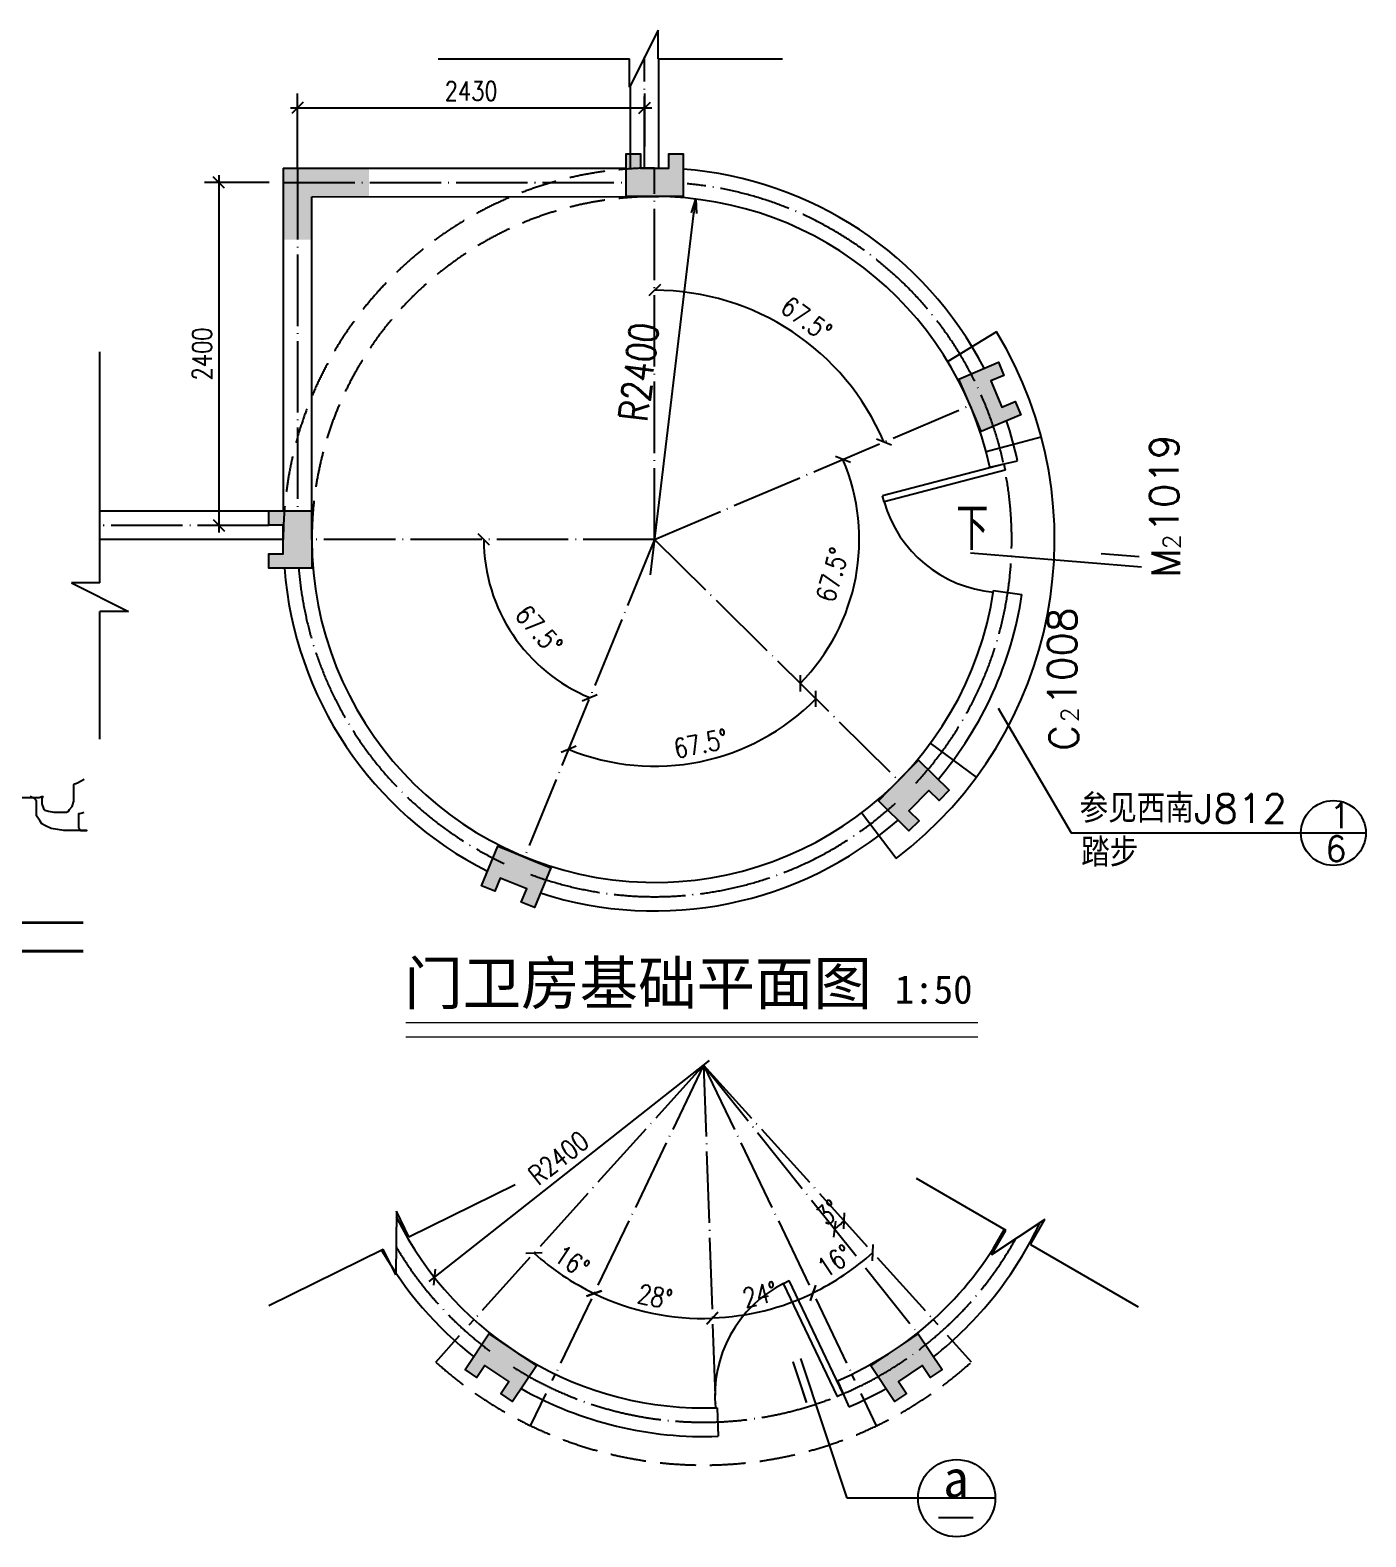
# Model space of a CAD drawing. Extents: x 249174 to 363784, y -3149 to 82603.
# Drawn here: x 338712 to 348064, y 49667 to 60213 of the extents above; entities that cross this region are included whole.
import ezdxf
from ezdxf.enums import TextEntityAlignment as Align

# ---------------------------------------------------------------- set-up
doc = ezdxf.new("R2010")
doc.units = 0
doc.header["$LTSCALE"] = 1000
doc.header["$MEASUREMENT"] = 0
doc.linetypes.add('DASH', pattern=[0.35, 0.25, -0.1])
doc.linetypes.add('DOTE', pattern=[2.42, 2, -0.2, 0.02, -0.2])
doc.layers.get('0').update_dxf_attribs({"linetype": 'CONTINUOUS'})
doc.layers.get('DEFPOINTS').update_dxf_attribs({"color": 6, "linetype": 'CONTINUOUS'})
for name, color, linetype in [('111', 4, 'CONTINUOUS'), ('DIM', 3, 'CONTINUOUS'), ('LAYER7', 8, 'CONTINUOUS'), ('PUB_DIM', 84, 'CONTINUOUS'), ('WALL', 255, 'CONTINUOUS'), ('WINDOW', 84, 'CONTINUOUS'), ('字样', 2, 'CONTINUOUS')]:
    doc.layers.add(name, color=color, linetype=linetype)
doc.styles.add('DIM_FONT', font='SIMPLEX', dxfattribs={"width": 0.8})
doc.styles.add('HZ', font='txt', dxfattribs={"bigfont": 'hztxt'})
doc.styles.add('HZ1', font='txt', dxfattribs={"width": 0.75, "height": 8, "bigfont": 'HZTXT.SHX'})
doc.styles.add('HZTXT', font='SIMSUN.TTF')
doc.dimstyles.new('DIMN', dxfattribs={"dimtxt": 300, "dimasz": 1, "dimexe": 250, "dimexo": 300, "dimgap": 150, "dimtad": 1, "dimdec": 0, "dimzin": 0, "dimtxsty": 'DIM_FONT', "dimblk": '_DIMX', "dimblk1": '_DIMX', "dimblk2": '_DIMX', "dimcen": 100, "dimdle": 250, "dimclrd": 3, "dimclre": 3, "dimclrt": 7, "dimazin": 3, "dimtfac": 1, "dimtdec": 0, "dimtix": 1, "dimtmove": 0, "dimatfit": 3, "dimtolj": 1, "dimtzin": 0})
doc.dimstyles.new('NORMAL', dxfattribs={"dimtxt": 200, "dimasz": 1, "dimexe": 250, "dimexo": 300, "dimgap": 150, "dimtad": 1, "dimdec": 0, "dimzin": 0, "dimtxsty": 'DIM_FONT', "dimblk": '_DIMX', "dimblk1": '_DIMX', "dimblk2": '_DIMX', "dimsah": 1, "dimcen": 100, "dimdle": 250, "dimclrd": 3, "dimclre": 3, "dimclrt": 7, "dimazin": 3, "dimtfac": 1, "dimtdec": 0, "dimtix": 1, "dimtmove": 0, "dimatfit": 3, "dimtolj": 1, "dimtzin": 0})

# ---------------------------------------------------------------- blocks, each defined once
blk = doc.blocks.new('_OBLIQUE')
at = {"color": 0, "linetype": 'BYBLOCK'}
blk.add_line((-0.5, -0.5), (0.5, 0.5), dxfattribs=at)
blk = doc.blocks.new('*D395')
at = {"color": 3, "linetype": 'BYBLOCK'}
for p, q in [((339166, -126013), (339166, -125490)), ((341596, -125862), (341596, -125490)), ((339116, -125590), (341646, -125590))]:
    blk.add_line(p, q, dxfattribs=at)
at = {"layer": 'DEFPOINTS', "color": 0, "linetype": 'BYBLOCK'}
for p in [(341596, -125590), (341596, -125962), (339166, -126113)]:
    blk.add_point(p, dxfattribs=at)
at = {"color": 3, "linetype": 'BYBLOCK', "xscale": 80, "yscale": 80, "zscale": 80, "rotation": 180}
blk.add_blockref('_OBLIQUE', (339166, -125590), dxfattribs=at)
at = {"color": 3, "linetype": 'BYBLOCK', "xscale": 80, "yscale": 80, "zscale": 80}
blk.add_blockref('_OBLIQUE', (341596, -125590), dxfattribs=at)
at = {"color": 7, "linetype": 'BYBLOCK', "insert": (340381, -125473), "char_height": 135, "attachment_point": 5, "style": 'DIM_FONT'}
blk.add_mtext('\\A1;2430', dxfattribs=at)
blk = doc.blocks.new('_DIMX')
blk.add_line((-150, 0), (150, 0))
at = {"const_width": 50}
blk.add_lwpolyline([(-70, -70), (70, 70)], dxfattribs=at)
blk = doc.blocks.new('*D389')
at = {"color": 3, "linetype": 'BYBLOCK'}
blk.add_arc((342009, -132290), 1773, 227.9468, 244.3732, dxfattribs=at)
at = {"layer": 'DEFPOINTS', "color": 0, "linetype": 'BYBLOCK'}
for p in [(342009, -132290), (342009, -132290), (340952, -133714), (340401, -134072), (340969, -134458)]:
    blk.add_point(p, dxfattribs=at)
at = {"color": 3, "linetype": 'BYBLOCK', "xscale": 80, "yscale": 80, "zscale": 80}
for p, rotation in [((340821, -133607), 137.9467964032594), ((341242, -133889), 334.3732178067341)]:
    blk.add_blockref('_OBLIQUE', p, dxfattribs=dict(at, rotation=rotation))
at = {"color": 7, "linetype": 'BYBLOCK', "insert": (341087, -133665), "char_height": 135, "attachment_point": 5, "rotation": 326.16, "style": 'DIM_FONT'}
blk.add_mtext('\\A1;16°', dxfattribs=at)
blk = doc.blocks.new('*D391')
at = {"color": 3, "linetype": 'BYBLOCK'}
blk.add_arc((342009, -132290), 1774, 244.3732, 271.9906, dxfattribs=at)
at = {"layer": 'DEFPOINTS', "color": 0, "linetype": 'BYBLOCK'}
for p in [(342009, -132290), (342009, -132290), (341507, -133991), (340969, -134458), (342092, -134689)]:
    blk.add_point(p, dxfattribs=at)
at = {"color": 3, "linetype": 'BYBLOCK', "xscale": 80, "yscale": 80, "zscale": 80}
for p, rotation in [((341241, -133889), 154.3732178067326), ((342070, -134063), 1.99056374118542)]:
    blk.add_blockref('_OBLIQUE', p, dxfattribs=dict(at, rotation=rotation))
at = {"color": 7, "linetype": 'BYBLOCK', "insert": (341669, -133911), "char_height": 135, "attachment_point": 5, "rotation": 348.1819, "style": 'DIM_FONT'}
blk.add_mtext('\\A1;28°', dxfattribs=at)
blk = doc.blocks.new('*D394')
at = {"color": 3, "linetype": 'BYBLOCK'}
blk.add_line((342048, -132259), (340084, -133806), dxfattribs=at)
at = {"layer": 'DEFPOINTS', "color": 0, "linetype": 'BYBLOCK'}
for p in [(342009, -132290), (340123, -133775)]:
    blk.add_point(p, dxfattribs=at)
at = {"color": 3, "linetype": 'BYBLOCK', "xscale": 80, "yscale": 80, "zscale": 80, "rotation": 218.2267214190658}
blk.add_blockref('_OBLIQUE', (340123, -133775), dxfattribs=at)
at = {"color": 7, "linetype": 'BYBLOCK', "insert": (340993, -132940), "char_height": 135, "attachment_point": 5, "rotation": 38.2267, "style": 'DIM_FONT'}
blk.add_mtext('\\A1;R2400', dxfattribs=at)
blk = doc.blocks.new('_OPEN')
at = {"color": 0, "linetype": 'BYBLOCK'}
for p, q in [((-1, 0.17), (0, 0)), ((0, 0), (-1, -0.17)), ((0, 0), (-1, 0))]:
    blk.add_line(p, q, dxfattribs=at)
blk = doc.blocks.new('*D397')
at = {"color": 3, "linetype": 'BYBLOCK'}
blk.add_line((341636, -128860), (341941, -126328), dxfattribs=at)
at = {"layer": 'DEFPOINTS', "color": 0, "linetype": 'BYBLOCK'}
for p in [(341953, -126229), (341666, -128612)]:
    blk.add_point(p, dxfattribs=at)
at = {"color": 3, "linetype": 'BYBLOCK', "xscale": 100, "yscale": 100, "zscale": 100, "rotation": 83.12716019047109}
blk.add_blockref('_OPEN', (341953, -126229), dxfattribs=at)
at = {"color": 7, "linetype": 'BYBLOCK', "insert": (341555, -127440), "char_height": 200, "attachment_point": 5, "rotation": 83.1272, "style": 'DIM_FONT'}
blk.add_mtext('\\A1;R2400', dxfattribs=at)
blk = doc.blocks.new('_DOTSMALL')
at = {"color": 0, "linetype": 'BYBLOCK', "const_width": 0.5}
blk.add_lwpolyline([(-0.0625, 0, 1), (0.0625, 0, 1)], format="xyb", close=True, dxfattribs=at)
blk = doc.blocks.new('*D396')
at = {"color": 3, "linetype": 'BYBLOCK'}
for p, q in [((338966, -126113), (338515, -126113)), ((338615, -126063), (338615, -128563)), ((338866, -128513), (338515, -128513))]:
    blk.add_line(p, q, dxfattribs=at)
at = {"layer": 'DEFPOINTS', "color": 0, "linetype": 'BYBLOCK'}
for p in [(339066, -126113), (338615, -128513), (338966, -128513)]:
    blk.add_point(p, dxfattribs=at)
at = {"color": 3, "linetype": 'BYBLOCK', "xscale": 80, "yscale": 80, "zscale": 80}
for p, rotation in [((338615, -126113), 90), ((338615, -128513), 270)]:
    blk.add_blockref('_OBLIQUE', p, dxfattribs=dict(at, rotation=rotation))
at = {"color": 7, "linetype": 'BYBLOCK', "insert": (338497, -127313), "char_height": 135, "attachment_point": 5, "rotation": 90, "style": 'DIM_FONT'}
blk.add_mtext('\\A1;2400', dxfattribs=at)
blk = doc.blocks.new('*D390')
at = {"color": 3, "linetype": 'BYBLOCK'}
blk.add_arc((342009, -132290), 1469, 308.6036, 312.0532, dxfattribs=at)
at = {"layer": 'DEFPOINTS', "color": 0, "linetype": 'BYBLOCK'}
for p in [(342009, -132290), (342009, -132290), (342948, -133420), (343616, -134072), (343511, -134172)]:
    blk.add_point(p, dxfattribs=at)
at = {"color": 3, "linetype": 'BYBLOCK', "xscale": 80, "yscale": 80, "zscale": 80}
for p, rotation in [((342925, -133438), 218.6036345857171), ((342993, -133381), 42.05320359672927)]:
    blk.add_blockref('_OBLIQUE', p, dxfattribs=dict(at, rotation=rotation))
at = {"color": 7, "linetype": 'BYBLOCK', "insert": (342883, -133321), "char_height": 135, "attachment_point": 5, "rotation": 40.3284, "style": 'DIM_FONT'}
blk.add_mtext('\\A1;3°', dxfattribs=at)
blk = doc.blocks.new('*D392')
at = {"color": 3, "linetype": 'BYBLOCK'}
blk.add_arc((342009, -132290), 1771, 271.9906, 295.6268, dxfattribs=at)
at = {"layer": 'DEFPOINTS', "color": 0, "linetype": 'BYBLOCK'}
for p in [(342009, -132290), (342009, -132290), (342312, -134035), (343047, -134454), (342092, -134689)]:
    blk.add_point(p, dxfattribs=at)
at = {"color": 3, "linetype": 'BYBLOCK', "xscale": 80, "yscale": 80, "zscale": 80}
for p, rotation in [((342775, -133887), 25.62678219325418), ((342070, -134060), 181.9905637411849)]:
    blk.add_blockref('_OBLIQUE', p, dxfattribs=dict(at, rotation=rotation))
at = {"color": 7, "linetype": 'BYBLOCK', "insert": (342403, -133896), "char_height": 135, "attachment_point": 5, "rotation": 13.8087, "style": 'DIM_FONT'}
blk.add_mtext('\\A1;24°', dxfattribs=at)
blk = doc.blocks.new('*D393')
at = {"color": 3, "linetype": 'BYBLOCK'}
blk.add_arc((342009, -132290), 1768, 295.6268, 312.0532, dxfattribs=at)
at = {"layer": 'DEFPOINTS', "color": 0, "linetype": 'BYBLOCK'}
for p in [(342009, -132290), (342009, -132290), (342922, -133804), (343616, -134072), (343047, -134454)]:
    blk.add_point(p, dxfattribs=at)
at = {"color": 3, "linetype": 'BYBLOCK', "xscale": 80, "yscale": 80, "zscale": 80}
for p, rotation in [((343193, -133603), 42.05320359672952), ((342773, -133884), 205.6267821932573)]:
    blk.add_blockref('_OBLIQUE', p, dxfattribs=dict(at, rotation=rotation))
at = {"color": 7, "linetype": 'BYBLOCK', "insert": (342927, -133661), "char_height": 135, "attachment_point": 5, "rotation": 33.84, "style": 'DIM_FONT'}
blk.add_mtext('\\A1;16°', dxfattribs=at)

msp = doc.modelspace()

# ---------------------------------------------------------------- hatches: boundary and pattern name
at = {"layer": 'LAYER7', "linetype": 'BYBLOCK'}
h = msp.add_hatch(color=256, dxfattribs=at)
h.paths.add_polyline_path([(342984.4, 59048), (342884.4, 59048), (342884.4, 59348), (342984.4, 59348), (342984.4, 59248), (343184.4, 59248), (343184.4, 59348), (343284.4, 59348), (343284.4, 59048), (343184.4, 59048)])
h.paths.add_polyline_path([(345253.9, 57679.3), (345214.7, 57771.3), (345490.8, 57888.8), (345529.9, 57796.7), (345437.9, 57757.6), (345516.2, 57573.5), (345608.2, 57612.7), (345647.3, 57520.7), (345371.3, 57403.2), (345332.1, 57495.3)])
h.paths.add_polyline_path([(340684.4, 56548), (340684.4, 56448), (340384.4, 56448), (340384.4, 56548), (340484.4, 56548), (340484.4, 56748), (340384.4, 56748), (340384.4, 56848), (340684.4, 56848), (340684.4, 56748)])
h.paths.add_polyline_path([(342265.5, 54389.8), (342358, 54351.9), (342244, 54074.3), (342151.5, 54112.3), (342189.5, 54204.8), (342004.5, 54280.8), (341966.5, 54188.3), (341874, 54226.2), (341987.9, 54503.8), (342080.5, 54465.8)])
h = msp.add_hatch(color=256, dxfattribs=at)
h.paths.add_polyline_path([(340684.4, 59047.1), (341084.4, 59047.2), (341084.4, 59147.1), (340584.4, 59147.1), (340584.4, 58747.1), (340684.4, 58747.1)])
h.paths.add_polyline_path([(340584.4, 59147.1), (340484.4, 59147.1), (340484.4, 58747.1), (340584.4, 58747.1)])
h.paths.add_polyline_path([(340584.4, 59247.1), (340484.4, 59247.1), (340484.4, 59147.1), (340584.4, 59147.1)])
h.paths.add_polyline_path([(341084.4, 59247.1), (340584.4, 59247.1), (340584.4, 59147.1), (341084.4, 59147.1)])
msp.add_hatch(color=256, dxfattribs=at).paths.add_polyline_path([(344862.4, 55032.8), (344932.7, 55103.9), (345146.1, 54893.1), (345075.8, 54822), (345004.7, 54892.3), (344864.2, 54750), (344935.3, 54679.7), (344865.1, 54608.5), (344651.6, 54819.3), (344721.9, 54890.5)])
h = msp.add_hatch(color=256, dxfattribs=at)
h.paths.add_polyline_path([(342062.5, 50754.6), (342006.8, 50671.5), (342089.9, 50615.8), (342256.9, 50865), (342173.9, 50920.7), (342007.8, 51032.1), (341924.7, 51087.7), (341757.6, 50838.6), (341840.7, 50782.9), (341896.4, 50865.9)])
h.paths.add_polyline_path([(344648.9, 50788.6), (344764.8, 50615.8), (344847.8, 50671.5), (344792.1, 50754.6), (344958.3, 50865.9), (345014, 50782.9), (345097, 50838.6), (344981.2, 51011.3, -0.0400642)])
h.paths.add_polyline_path([(344981.2, 51011.3), (344929.9, 51087.7), (344846.9, 51032.1), (344680.8, 50920.7), (344597.7, 50865), (344648.9, 50788.6, 0.0400642)])

# ---------------------------------------------------------------- linework, layer by layer
at = {"color": 3, "linetype": 'BYBLOCK'}
for radius, start, end in [(1744.3, 23.03996, 90), (1432.9, 315.35997, 23.03996), (1196, 180, 247.67999), (1587, 247.67999, 315.35997)]:
    msp.add_arc((343084.4, 56648), radius, start, end, dxfattribs=at)
at = {"layer": '111', "linetype": 'BYBLOCK'}
for p, q in [((343108, 60213), (342908, 59813)), ((343108, 60013), (343108, 60213)), ((341568.3, 60013), (342908, 60013)), ((342908, 59813), (342908, 60013)), ((343108, 60013), (343979.3, 60013)), ((345478.1, 58100.7), (345136.2, 57893.2)), ((339200.9, 56344), (339200.9, 57961.3)), ((345791.2, 57364.5), (345404.5, 57262.2)), ((345528, 57176.3), (344679, 56954.3)), ((345430.2, 57155.1), (345625.7, 57197.4)), ((345528, 57176.3), (345539.4, 57132.7)), ((345539.4, 57132.7), (344690.4, 56910.7)), ((344690.4, 56910.7), (344679, 56954.3)), ((339000.9, 56344), (339400.9, 56144)), ((339200.9, 56344), (339000.9, 56344)), ((345457.8, 56291.6), (345655.6, 56261.9)), ((339400.9, 56144), (339200.9, 56144)), ((339200.9, 55250.6), (339200.9, 56144)), ((345337.4, 54985.4), (345015.5, 55222.9)), ((344775.2, 54416.1), (344533.7, 54735)), ((341364.1, 51768.2), (342108.6, 52133.1)), ((344915.7, 52178.8), (345542.4, 51815.1)), ((341276.1, 51947.8), (341272.6, 51500.6)), ((341364.1, 51768.2), (341276.1, 51947.8)), ((345815.8, 51887.7), (345442, 51642.1)), ((345715.4, 51714.7), (345815.8, 51887.7)), ((345442, 51642.1), (345542.4, 51815.1)), ((340382.3, 51287), (341184.5, 51680.2)), ((341272.6, 51500.6), (341184.5, 51680.2)), ((345715.4, 51714.7), (346468.9, 51277.4)), ((343986.3, 51441.5), (344027, 51460.8)), ((344363.5, 50649.2), (343986.3, 51441.5)), ((344404.1, 50668.5), (344027, 51460.8)), ((344365.1, 50760.6), (344443.2, 50576.5)), ((344404.1, 50668.5), (344363.5, 50649.2)), ((343522, 50571.7), (343529.8, 50371.8))]:
    msp.add_line(p, q, dxfattribs=at)
for points in [[(342984.4, 59048), (342884.4, 59048), (342884.4, 59348), (342984.4, 59348), (342984.4, 59248), (343184.4, 59248), (343184.4, 59348), (343284.4, 59348), (343284.4, 59048), (343184.4, 59048)], [(345253.9, 57679.3), (345214.7, 57771.3), (345490.8, 57888.8), (345529.9, 57796.7), (345437.9, 57757.6), (345516.2, 57573.5), (345608.2, 57612.7), (345647.3, 57520.7), (345371.3, 57403.2), (345332.1, 57495.3)], [(340684.4, 56548), (340684.4, 56448), (340384.4, 56448), (340384.4, 56548), (340484.4, 56548), (340484.4, 56748), (340384.4, 56748), (340384.4, 56848), (340684.4, 56848), (340684.4, 56748)], [(344862.4, 55032.8), (344932.7, 55103.9), (345146.1, 54893.1), (345075.8, 54822), (345004.7, 54892.3), (344864.2, 54750), (344935.3, 54679.7), (344865.1, 54608.5), (344651.6, 54819.3), (344721.9, 54890.5)], [(342264.6, 54387.8), (342357.1, 54349.8), (342243.2, 54072.3), (342150.7, 54110.3), (342188.7, 54202.8), (342003.7, 54278.7), (341965.7, 54186.2), (341873.2, 54224.2), (341987.1, 54501.7), (342079.6, 54463.7)], [(342173.9, 50920.7), (342256.9, 50865), (342089.9, 50615.8), (342006.8, 50671.5), (342062.5, 50754.6), (341896.4, 50865.9), (341840.7, 50782.9), (341757.6, 50838.6), (341924.7, 51087.7), (342007.8, 51032.1)], [(344846.9, 51032.1), (344929.9, 51087.7), (345097, 50838.6), (345014, 50782.9), (344958.3, 50865.9), (344792.1, 50754.6), (344847.8, 50671.5), (344764.8, 50615.8), (344597.7, 50865), (344680.8, 50920.7)]]:
    msp.add_lwpolyline(points, close=True, dxfattribs=at)
for centre, radius, start, end in [((343084.4, 56648), 2600, 90, 90.71994), ((343084.4, 56648), 2600, 27.45168, 85.58827), ((343084.4, 56648), 2600, 27.45168, 85.58827), ((343084.4, 56648), 2400, 12.19916, 92.58307), ((343084.4, 56648), 2800, 307.14676, 31.25317), ((343084.4, 56648), 2600, 12.19916, 18.62823), ((345533.7, 57154.5), 877.5, 196.12531, 264.92961), ((343084.4, 56648), 2400, 180, 351.45964), ((343084.4, 56648), 2600, 184.41173, 243.26826), ((343084.4, 56648), 2600, 184.41173, 243.26826), ((343084.4, 56648), 2600, 319.7717, 351.45964), ((343084.4, 56648), 2600, 252.09171, 310.94825), ((343084.4, 56648), 2600, 252.09171, 310.94825), ((343427.3, 52969.8), 2400, 206.30024, 272.25967), ((343427.3, 52969.8), 2400, 292.99919, 331.37394), ((343427.3, 52969.8), 2600, 308.25172, 334.84689), ((343427.3, 52969.8), 2600, 308.25172, 334.84689), ((343427.3, 52969.8), 2600, 209.88084, 231.74828), ((343427.3, 52969.8), 2600, 209.88084, 231.74828), ((344383.8, 50658.9), 877.5, 116.92535, 185.72965), ((343427.3, 52969.8), 2600, 240.57173, 272.25967), ((343427.3, 52969.8), 2600, 292.99919, 299.42827)]:
    msp.add_arc(centre, radius, start, end, dxfattribs=at)
at = {"layer": 'DEFPOINTS', "color": 0, "linetype": 'BYBLOCK'}
for p in [(343084.4, 59248), (343084.4, 59248), (344310.1, 57889.1), (345293, 57587.3), (345293, 57587.3), (345293, 57587.3), (345293, 57587.3), (340684.4, 56648), (343084.4, 56648), (343084.4, 56648), (343084.4, 56648), (343084.4, 56648), (343084.4, 56648), (343084.4, 56648), (343084.4, 56648), (343084.4, 56648), (343084.4, 56648), (343084.4, 56648), (343084.4, 56648), (343084.4, 56648), (343913, 56311.9), (341979.9, 56189.1), (344412.3, 56109.4), (343091.1, 55061), (344792.1, 54961.6), (344792.1, 54961.6), (344792.1, 54961.6), (342172.1, 54425.8), (342172.1, 54425.8)]:
    msp.add_point(p, dxfattribs=at)
at = {"layer": 'DIM', "linetype": 'BYBLOCK'}
for p, q in [((345294.8, 56554.5), (346492, 56457.6)), ((346210.2, 56550.6), (346477.7, 56529)), ((344433.1, 49937.9), (344108.7, 50915.9)), ((345469.4, 49937.9), (344433.1, 49937.9)), ((345071.8, 49804), (345313.9, 49804))]:
    msp.add_line(p, q, dxfattribs=at)
for points, const_width in [([(341341.4, 53265.9), (345347.4, 53265.9)], 10), ([(341341.4, 53165.9), (345347.4, 53165.9)], 10), ([(344148, 50606.7), (344052.7, 50894)], 15)]:
    msp.add_lwpolyline(points, dxfattribs=dict(at, const_width=const_width))
msp.add_circle((345199, 49937.9), 270.4, dxfattribs=at)
at = {"layer": 'LAYER7', "linetype": 'DOTE', "ltscale": 0.25}
for p, q in [((343014.4, 59248), (343014.4, 60025.8)), ((340584.4, 59247.1), (340584.4, 56848)), ((343084.4, 56648), (343084.4, 59248)), ((340484.4, 59147.1), (342884.4, 59147.1)), ((343084.4, 56648), (345293, 57587.3)), ((340384.4, 56747), (339200.9, 56747)), ((343084.4, 56648), (340684.4, 56648)), ((343084.4, 56648), (342172.1, 54425.8)), ((343084.4, 56648), (344792.1, 54961.6)), ((343427.3, 52969.8), (341819.8, 51187.7)), ((343427.3, 52969.8), (342387.6, 50802.3)), ((343427.3, 52969.8), (344929.9, 51087.7)), ((343427.3, 52969.8), (345034.9, 51187.7)), ((343427.3, 52969.8), (343510.7, 50571.3)), ((343427.3, 52969.8), (344465.3, 50805.9))]:
    msp.add_line(p, q, dxfattribs=at)
at = {"layer": 'LAYER7', "linetype": 'BYBLOCK'}
for points in [[(338596.5, 54842.5), (338775.8, 54842.5), (338795, 54848.9), (338801.4, 54848.9), (338795, 54836.1), (338795, 54797.7), (338807.8, 54759.3), (338814.2, 54752.9), (338839.8, 54746.5), (338878.2, 54740.1), (338967.9, 54740.1), (338980.7, 54746.5), (338987.1, 54759.3), (339006.3, 54778.5), (339019.1, 54816.9), (339019.1, 54932.1), (339025.5, 54938.5), (339044.7, 54944.9), (339063.9, 54957.7), (339089.6, 54970.5)], [(339088.6, 54736.7), (339076.7, 54733.7), (339057.5, 54727.3), (339051.1, 54727.3), (339051.1, 54631.3), (339057.5, 54618.5), (339063.9, 54612.1), (339108.7, 54612.1), (338948.7, 54612.1), (338859, 54624.9), (338820.6, 54644.1), (338795, 54656.9), (338782.2, 54676.1), (338756.6, 54714.5), (338756.6, 54816.9), (338743.7, 54836.1), (338711.7, 54848.9)]]:
    msp.add_lwpolyline(points, dxfattribs=at)
at = {"layer": 'LAYER7', "linetype": 'DOTE', "ltscale": 0.25}
for centre, start, end in [((343084.4, 56648), 316.97696, 84.78046), ((343084.4, 56648), 184.58857, 245.04981), ((343084.4, 56648), 249.6347, 312.39207), ((343427.3, 52969.8), 210.53935, 233.19211), ((343427.3, 52969.8), 237.77699, 330.88737)]:
    msp.add_arc(centre, 2500, start, end, dxfattribs=at)
at = {"layer": 'WALL', "linetype": 'BYBLOCK'}
for p, q in [((343114.4, 59248), (343114.4, 60013)), ((342914.4, 59248), (342914.4, 59825.8)), ((340484.4, 59247.1), (342884.4, 59247.1)), ((340484.4, 59247.1), (340484.4, 56848)), ((340684.4, 59047.1), (343113.1, 59047.8)), ((340684.4, 56648), (340684.4, 59047.1)), ((343113.1, 59048), (343113.1, 59047.8)), ((340384.4, 56847), (339200.9, 56847)), ((340484.4, 56748), (340484.4, 56648)), ((340484.4, 56647), (339200.9, 56647))]:
    msp.add_line(p, q, dxfattribs=at)
at = {"layer": 'WALL', "linetype": 'BYBLOCK', "const_width": 20}
for points in [[(323772.9, 53966.7), (339085.2, 53966.7)], [(323772.9, 53766.4), (339084.3, 53766.4)]]:
    msp.add_lwpolyline(points, dxfattribs=at)
at = {"layer": 'WINDOW', "linetype": 'DASH'}
for p, q in [((341551.8, 50890.7), (341819.8, 51187.7)), ((345302.8, 50890.7), (345034.9, 51187.7)), ((342216.3, 50445.2), (342389.3, 50805.9)), ((344638.3, 50445.2), (344465.3, 50805.9))]:
    msp.add_line(p, q, dxfattribs=at)
for centre, radius, start, end in [((343084.4, 56648), 2600, 90, 180), ((343084.4, 56648), 2400, 90, 180), ((343427.3, 52969.8), 2800, 227.9468, 312.0532)]:
    msp.add_arc(centre, radius, start, end, dxfattribs=at)
at = {"layer": 'WINDOW'}
msp.add_point((343113.1, 59247.8), dxfattribs=at)
msp.add_point((343113.1, 59247.8), dxfattribs=at)
at = {"layer": '字样', "linetype": 'BYBLOCK'}
for p, q in [((345489.9, 55466.6), (346000, 54593.8)), ((346000, 54593.8), (348063.8, 54593.8))]:
    msp.add_line(p, q, dxfattribs=at)
msp.add_circle((347836.5, 54593.8), 227.4, dxfattribs=at)

# ---------------------------------------------------------------- block references
at = {"color": 3, "linetype": 'BYBLOCK', "xscale": 80, "yscale": 80, "zscale": 80}
for p, rotation in [((343084.4, 58392.3), 180.0000000000017), ((344689.6, 57330.7), 293.0399573699984), ((344403.1, 57208.8), 113.0399573699982), ((341888.4, 56648), 90.00000000002126), ((344104, 55641.1), 225.3599715799992), ((342630.2, 55541.6), 337.6799857899986), ((344213.7, 55532.9), 45.35997157999977), ((342481.7, 55179.9), 157.6799857900016)]:
    msp.add_blockref('_OBLIQUE', p, dxfattribs=dict(at, rotation=rotation))

# ---------------------------------------------------------------- texts
at = {"color": 7, "linetype": 'BYBLOCK', "char_height": 135, "attachment_point": 5, "style": 'DIM_FONT'}
for insert, rotation in [((344147.5, 58191.3), 323.4763), ((344328.7, 56401.7), 73.76407), ((342274.3, 56016), 311.64113), ((343407.7, 55219.3), 11.69874)]:
    msp.add_mtext('\\A1;67.5°', dxfattribs=dict(at, insert=insert, rotation=rotation))
at = {"layer": 'DIM', "linetype": 'BYBLOCK', "style": 'HZ1', "width": 0.75}
msp.add_text('下', height=300, dxfattribs=at).set_placement((345307.9, 56725.8), align=Align.MIDDLE)
at = {"layer": 'DIM', "linetype": 'BYBLOCK', "style": 'HZTXT'}
for s, height, p in [('门卫房基础平面图', 300, (341331.6, 53393.1)), ('1:50', 200, (344766, 53398.8)), ('a', 262.5, (345104.7, 49943.4))]:
    msp.add_text(s, height=height, dxfattribs=at).set_placement(p)
at = {"layer": '字样', "linetype": 'BYBLOCK', "style": 'HZ'}
for s, height, p in [('1019', 200, (346752.4, 56696)), ('2', 120, (346764.1, 56580.4)), ('M', 200, (346764.1, 56380.4)), ('1008', 200, (346038, 55485.3)), ('2', 120, (346049.7, 55369.7)), ('C', 200, (346049.7, 55169.7))]:
    msp.add_text(s, height=height, rotation=90, dxfattribs=at).set_placement(p)
for s, height, p in [('参见西南J812', 200, (346059.9, 54666)), ('1', 175, (347809.1, 54626.6)), ('踏步', 200, (346070.7, 54357.6)), ('6', 175, (347779.2, 54395.8))]:
    msp.add_text(s, height=height, dxfattribs=at).set_placement(p)

# ---------------------------------------------------------------- dimensions: what is measured, and where the dimension line sits
at = {"layer": '111', "linetype": 'BYBLOCK'}
dim = msp.add_radius_dim(center=(343084.4, 56648), mpoint=(343371.7, 59031), dimstyle='NORMAL', override={"dimasz": 100, "dimblk1": 'DOTSMALL', "dimblk2": 'OPEN'}, dxfattribs=at)
dim.commit()
dim.dimension.update_dxf_attribs({"geometry": '*D397', "text_midpoint": (342973.9, 57819.8), "insert": (1418.8, 185259.9)})
at = {"layer": 'DIM', "linetype": 'BYBLOCK'}
dim = msp.add_linear_dim(base=(343014.4, 59669.6), p1=(340584.4, 59147.1), p2=(343014.4, 59298), dimstyle='NORMAL', override={"dimtxt": 135, "dimasz": 80, "dimexe": 100, "dimexo": 100, "dimgap": 50, "dimblk1": 'OBLIQUE', "dimblk2": 'OBLIQUE', "dimdle": 50}, dxfattribs=at)
dim.commit()
dim.dimension.update_dxf_attribs({"geometry": '*D395', "text_midpoint": (341799.4, 59787.1), "insert": (1418.8, 185259.9)})
dim = msp.add_linear_dim(base=(340033.7, 56747), p1=(340484.4, 59147.1), p2=(340384.4, 56747), angle=90, dimstyle='NORMAL', override={"dimtxt": 135, "dimasz": 80, "dimexe": 100, "dimexo": 100, "dimgap": 50, "dimblk1": 'OBLIQUE', "dimblk2": 'OBLIQUE', "dimdle": 50}, dxfattribs=at)
dim.commit()
dim.dimension.update_dxf_attribs({"geometry": '*D396', "text_midpoint": (339916.2, 57947), "insert": (1418.8, 185259.9)})
at = {"layer": 'PUB_DIM', "linetype": 'BYBLOCK'}
dim = msp.add_radius_dim(center=(343427.3, 52969.8), mpoint=(341542, 51484.7), dimstyle='DIMN', override={"dimtxt": 135, "dimasz": 80, "dimexe": 50, "dimexo": 100, "dimgap": 50, "dimblk1": 'OBLIQUE', "dimblk2": 'OBLIQUE', "dimsah": 1, "dimdle": 50}, dxfattribs=at)
dim.commit()
dim.dimension.update_dxf_attribs({"geometry": '*D394', "text_midpoint": (342411.9, 52319.6), "insert": (1418.8, 185259.9)})
for base, line1, line2, picture, middle in [((342370.7, 51545.8), ((343427.3, 52969.8), (341819.8, 51187.7)), ((343427.3, 52969.8), (342387.6, 50802.3)), '*D389', (342505.3, 51594.6)), ((342926, 51268.6), ((343427.3, 52969.8), (343510.7, 50571.3)), ((343427.3, 52969.8), (342387.6, 50802.3)), '*D391', (343088.2, 51348.9)), ((344366.9, 51840.2), ((343427.3, 52969.8), (344929.9, 51087.7)), ((343427.3, 52969.8), (345034.9, 51187.7)), '*D390', (344302.2, 51939.2)), ((343730.9, 51224.9), ((343427.3, 52969.8), (344465.3, 50805.9)), ((343427.3, 52969.8), (343510.7, 50571.3)), '*D392', (343822, 51363.9)), ((344340.4, 51456.2), ((343427.3, 52969.8), (345034.9, 51187.7)), ((343427.3, 52969.8), (344465.3, 50805.9)), '*D393', (344346.3, 51599.2))]:
    dim = msp.add_angular_dim_2l(base=base, line1=line1, line2=line2, dimstyle='DIMN', override={"dimtxt": 135, "dimasz": 80, "dimexe": 50, "dimexo": 100, "dimgap": 50, "dimblk1": 'OBLIQUE', "dimblk2": 'OBLIQUE', "dimsah": 1, "dimdle": 50}, dxfattribs=at)
    dim.commit()
    dim.dimension.update_dxf_attribs({"geometry": picture, "text_midpoint": middle, "insert": (1418.8, 185259.9)})

doc.saveas('drawing.dxf')
